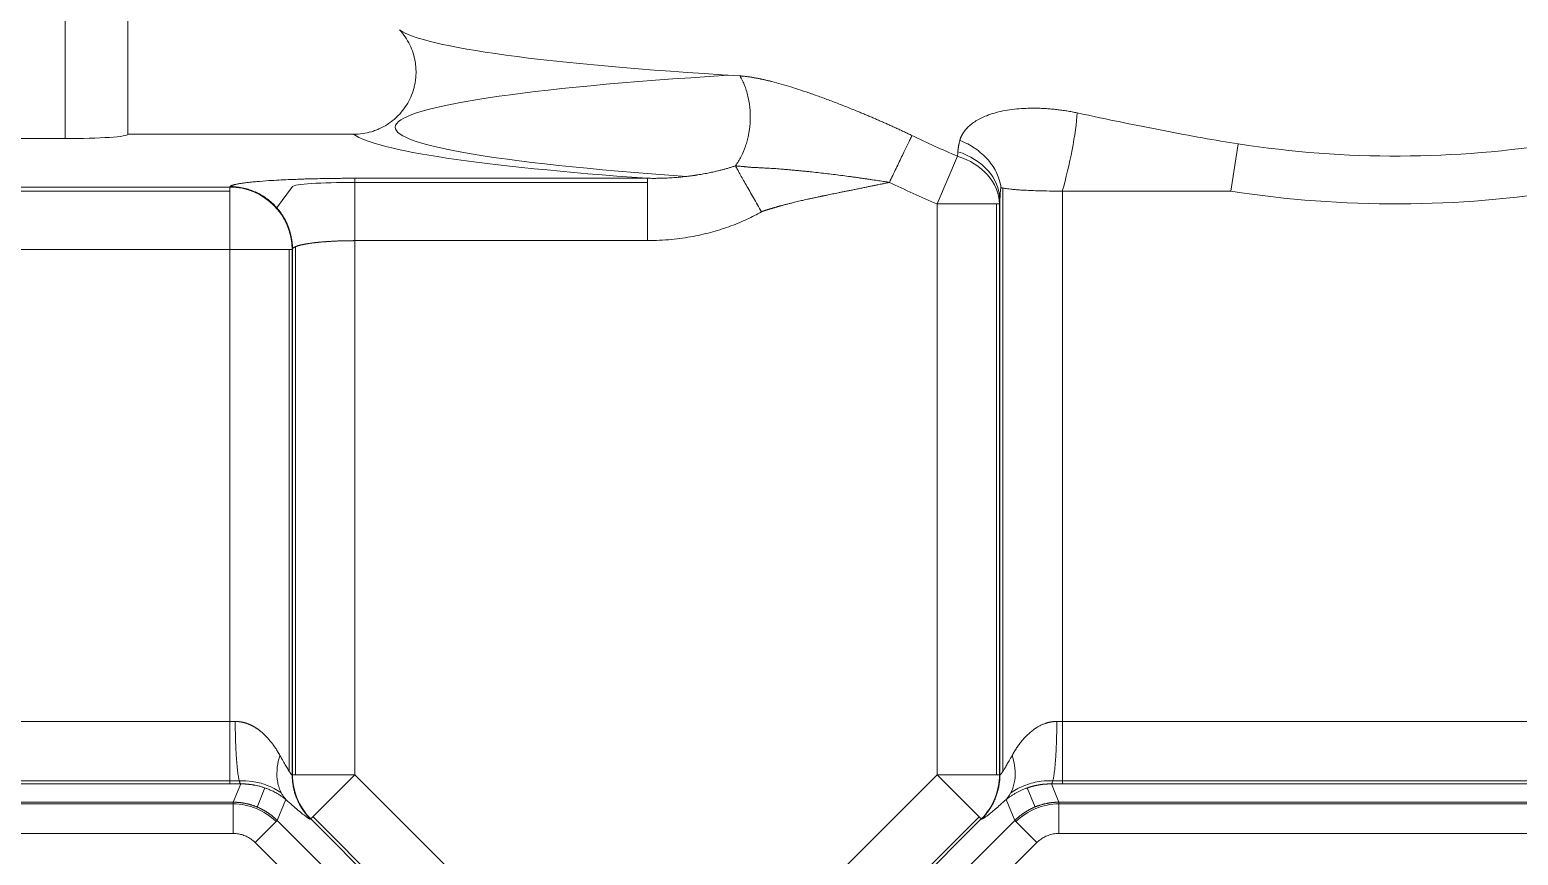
# Model space of a CAD drawing. Header units: millimetres. Extents: x 409 to 2276, y 1039 to 1674.
# Drawn here: x 1726.27 to 1750.08, y 1389.54 to 1402.74 of the extents above; entities that cross this region are included whole.
import ezdxf

# ---------------------------------------------------------------- set-up
doc = ezdxf.new("R2010")
doc.units = ezdxf.units.MM
doc.layers.add('粗实线层', color=7, linetype='Continuous', lineweight=35)

msp = doc.modelspace()

# ---------------------------------------------------------------- linework, layer by layer
at = {"layer": '粗实线层', "lineweight": 20}
for p, q in [((1726.838, 1401), (1726.838, 1414.55)), ((1727.838, 1401.07), (1727.838, 1410.062)), ((1726.838, 1401), (1724.338, 1401)), ((1731.45, 1401.07), (1727.838, 1401.07)), ((1745.481, 1400.161), (1745.598, 1400.917)), ((1740.781, 1399.955), (1741.108, 1400.72)), ((1729.468, 1400.226), (1712.744, 1400.226)), ((1729.474, 1400.234), (1729.468, 1400.226)), ((1729.468, 1399.229), (1729.468, 1400.226)), ((1730.214, 1399.89), (1730.472, 1400.234)), ((1736.148, 1400.301), (1731.465, 1400.301)), ((1736.148, 1400.366), (1731.471, 1400.366)), ((1736.148, 1399.369), (1736.148, 1400.366)), ((1741.835, 1390.883), (1741.835, 1400.209)), ((1711.338, 1400.161), (1729.468, 1400.161)), ((1741.785, 1390.823), (1741.786, 1400.029)), ((1742.784, 1391.677), (1742.784, 1400.161)), ((1740.781, 1399.955), (1740.781, 1390.825)), ((1740.781, 1399.955), (1741.78, 1399.955)), ((1741.73, 1399.955), (1741.73, 1390.825)), ((1741.78, 1399.955), (1741.78, 1390.825)), ((1730.522, 1390.825), (1730.522, 1399.273)), ((1736.148, 1399.369), (1731.471, 1399.369)), ((1731.471, 1390.825), (1731.471, 1399.369)), ((1729.468, 1399.229), (1712.744, 1399.229)), ((1729.468, 1399.229), (1729.468, 1391.677)), ((1730.467, 1399.229), (1729.468, 1399.229)), ((1730.417, 1390.883), (1730.417, 1399.229)), ((1730.473, 1399.236), (1730.467, 1399.229)), ((1730.467, 1399.229), (1730.467, 1390.823)), ((1730.473, 1390.825), (1730.473, 1399.236)), ((1687.467, 1391.677), (1729.468, 1391.677)), ((1751.126, 1391.677), (1742.784, 1391.677)), ((1725.795, 1390.728), (1729.475, 1390.728)), ((1725.797, 1390.678), (1729.468, 1390.678)), ((1729.523, 1390.386), (1729.644, 1390.678)), ((1730.467, 1390.823), (1730.473, 1390.825)), ((1731.471, 1390.825), (1730.473, 1390.825)), ((1731.471, 1390.825), (1730.765, 1390.119)), ((1734.715, 1387.581), (1731.471, 1390.825)), ((1740.781, 1390.825), (1737.538, 1387.581)), ((1740.781, 1390.825), (1741.488, 1390.119)), ((1740.781, 1390.825), (1741.78, 1390.825)), ((1741.78, 1390.825), (1741.785, 1390.823)), ((1742.609, 1390.678), (1742.73, 1390.386)), ((1751.126, 1390.678), (1742.784, 1390.678)), ((1742.79, 1390.728), (1751.126, 1390.728)), ((1729.905, 1390.309), (1730.031, 1390.615)), ((1730.549, 1390.443), (1730.543, 1390.44)), ((1741.71, 1390.44), (1741.704, 1390.443)), ((1742.348, 1390.309), (1742.221, 1390.615)), ((1631.73, 1390.386), (1729.523, 1390.386)), ((1729.523, 1390.361), (1631.73, 1390.361)), ((1729.523, 1390.386), (1729.523, 1389.886)), ((1730.229, 1390.093), (1730.368, 1390.428)), ((1741.885, 1390.428), (1742.024, 1390.093)), ((1742.73, 1390.386), (1742.73, 1389.886)), ((1742.73, 1390.386), (1751.126, 1390.386)), ((1751.126, 1390.361), (1742.73, 1390.361)), ((1730.229, 1390.093), (1729.876, 1389.74)), ((1730.229, 1390.093), (1733.844, 1386.478)), ((1730.76, 1390.116), (1730.765, 1390.119)), ((1734.008, 1386.875), (1730.765, 1390.119)), ((1734.044, 1386.91), (1730.8, 1390.154)), ((1741.452, 1390.154), (1738.209, 1386.91)), ((1741.488, 1390.119), (1738.244, 1386.875)), ((1738.409, 1386.478), (1742.024, 1390.093)), ((1741.488, 1390.119), (1741.493, 1390.116)), ((1742.024, 1390.093), (1742.377, 1389.74)), ((1631.73, 1389.886), (1729.523, 1389.886)), ((1729.876, 1389.74), (1733.491, 1386.125)), ((1738.762, 1386.125), (1742.377, 1389.74)), ((1742.73, 1389.886), (1751.126, 1389.886))]:
    msp.add_line(p, q, dxfattribs=at)
for radius, start, end in [(17.877, 244.3179, 246.8835), (17.877, 244.3179, 246.8835), (16.44, 261.1539, 279.2647), (16.44, 261.1539, 279.2643), (18.708, 244.3179, 246.8835), (17.205, 261.1539, 279.2643)]:
    msp.add_arc((1748.126, 1417.161), radius, start, end, dxfattribs=at)
for centre, major_axis, ratio, start_param, end_param in [((1748.126, 1402.847), (16.011, 0), 0.069756, 3.235708, 3.997043), ((1748.126, 1401.183), (-16.011, 0), 0.069756, 5.443273, 7.065966), ((1742.784, 1400.68), (0.208, 0.978), 0.124819, 4.180513, 5.584732), ((1726.838, 1401.07), (-1, 0), 0.069927, 1.570796, 3.141593), ((1748.126, 1401.183), (16.755, 0), 0.069756, 3.238503, 3.915887), ((1740.503, 1417.161), (0, -20.099), 0.052336, 0.612835, 0.61894), ((1740.781, 1399.955), (-0.997, 0.074), 0.8169, 3.232456, 4.440265), ((1740.787, 1400.029), (-0.997, 0.073), 0.813376, 3.231648, 4.439446), ((1729.468, 1399.229), (0.8, -0.6), 0.996204, 0.644986, 2.212131), ((1731.471, 1400.231), (-1, 0), 0.069927, 4.718419, 6.238505), ((1741.147, 1417.161), (0, -21.034), 0.052336, 0.612835, 0.61894), ((1741.179, 1391.134), (0.669, -0.743), 0.707092, 0.07408, 1.003914), ((1729.468, 1390.78), (-1, 0), 0.052408, 1.576827, 1.724373), ((1731.471, 1390.825), (-0.383, 0.924), 0.998395, 1.178665, 1.962928), ((1740.781, 1390.825), (-0.383, -0.924), 0.998395, 1.178665, 1.962928), ((1742.784, 1390.78), (1, 0), 0.052408, 4.5589, 4.718419), ((1729.511, 1389.359), (0.383, 0.925), 0.998395, 5.901338, 6.665033), ((1742.741, 1389.359), (0.383, -0.925), 0.998395, 2.759745, 3.52344)]:
    msp.add_ellipse(centre, major_axis=major_axis, ratio=ratio, start_param=start_param, end_param=end_param, dxfattribs=at)
for points, degree, knots in [([(1731.45, 1401.07), (1731.498, 1401.07), (1731.594, 1401.077), (1731.687, 1401.098), (1731.745, 1401.115), (1731.757, 1401.118), (1731.78, 1401.126), (1731.791, 1401.13), (1731.825, 1401.143), (1731.847, 1401.152), (1731.913, 1401.182), (1731.954, 1401.205), (1732.015, 1401.244), (1732.034, 1401.258), (1732.073, 1401.287), (1732.092, 1401.303), (1732.146, 1401.35), (1732.213, 1401.419), (1732.27, 1401.496), (1732.322, 1401.578), (1732.344, 1401.621), (1732.383, 1401.708), (1732.399, 1401.754), (1732.415, 1401.812), (1732.418, 1401.823), (1732.423, 1401.847), (1732.426, 1401.859), (1732.433, 1401.894), (1732.437, 1401.918), (1732.446, 1401.989), (1732.448, 1402.037), (1732.447, 1402.109), (1732.446, 1402.133), (1732.441, 1402.181), (1732.438, 1402.205), (1732.426, 1402.277), (1732.404, 1402.37), (1732.368, 1402.459), (1732.326, 1402.546), (1732.302, 1402.588), (1732.249, 1402.668), (1732.219, 1402.706), (1732.186, 1402.742)], 3, [0, 0, 0, 0, 0.0625, 0.125, 0.125, 0.140625, 0.140625, 0.15625, 0.15625, 0.1875, 0.1875, 0.25, 0.25, 0.28125, 0.28125, 0.3125, 0.3125, 0.375, 0.4375, 0.4375, 0.5, 0.5, 0.5625, 0.5625, 0.578125, 0.578125, 0.59375, 0.59375, 0.625, 0.625, 0.6875, 0.6875, 0.71875, 0.71875, 0.75, 0.75, 0.8125, 0.875, 0.875, 0.9375, 0.9375, 1, 1, 1, 1]), ([(1737.625, 1402.004), (1737.655, 1401.955), (1737.683, 1401.901), (1737.729, 1401.782), (1737.748, 1401.719), (1737.776, 1401.586), (1737.785, 1401.518), (1737.794, 1401.381), (1737.794, 1401.312), (1737.785, 1401.179), (1737.776, 1401.114), (1737.757, 1401.023), (1737.75, 1400.993), (1737.739, 1400.95), (1737.735, 1400.936), (1737.726, 1400.908), (1737.722, 1400.894), (1737.698, 1400.824), (1737.675, 1400.768), (1737.621, 1400.662), (1737.59, 1400.611), (1737.555, 1400.564)], 3, [0, 0, 0, 0, 0.125, 0.125, 0.25, 0.25, 0.375, 0.375, 0.5, 0.5, 0.625, 0.625, 0.6875, 0.6875, 0.71875, 0.71875, 0.75, 0.75, 0.875, 0.875, 1, 1, 1, 1]), ([(1737.625, 1402.004), (1737.63, 1402.003), (1737.64, 1402.003), (1737.656, 1402.001), (1737.671, 1402), (1737.687, 1401.998), (1737.703, 1401.997), (1737.719, 1401.995), (1737.736, 1401.993), (1737.752, 1401.991), (1737.769, 1401.989), (1737.786, 1401.986), (1737.803, 1401.984), (1737.82, 1401.981), (1737.837, 1401.978), (1737.855, 1401.975), (1737.872, 1401.972), (1737.89, 1401.968), (1737.909, 1401.965), (1737.927, 1401.961), (1737.945, 1401.958), (1737.964, 1401.954), (1737.983, 1401.95), (1738.002, 1401.946), (1738.021, 1401.941), (1738.04, 1401.937), (1738.06, 1401.932), (1738.08, 1401.927), (1738.1, 1401.923), (1738.12, 1401.918), (1738.182, 1401.902), (1738.289, 1401.873), (1738.444, 1401.827), (1738.605, 1401.775), (1738.775, 1401.717), (1738.952, 1401.654), (1739.136, 1401.585), (1739.323, 1401.512), (1739.47, 1401.453), (1739.577, 1401.409), (1739.64, 1401.382), (1739.704, 1401.355), (1739.767, 1401.328), (1739.83, 1401.301), (1739.892, 1401.274), (1739.954, 1401.247), (1740.016, 1401.219), (1740.077, 1401.191), (1740.138, 1401.164), (1740.199, 1401.136), (1740.259, 1401.107), (1740.319, 1401.079), (1740.359, 1401.06), (1740.379, 1401.05)], 3, [0, 0, 0, 0, 0.006431, 0.012894, 0.01939, 0.025919, 0.032481, 0.039079, 0.045713, 0.052382, 0.059089, 0.065834, 0.072618, 0.079441, 0.086304, 0.093207, 0.100153, 0.10714, 0.114169, 0.121243, 0.12836, 0.135521, 0.142728, 0.14998, 0.157279, 0.164624, 0.172017, 0.179457, 0.186946, 0.194484, 0.202072, 0.256804, 0.313204, 0.371413, 0.43156, 0.495827, 0.560902, 0.626919, 0.694009, 0.716621, 0.739096, 0.761441, 0.783659, 0.805755, 0.827735, 0.849603, 0.871365, 0.893026, 0.914591, 0.936065, 0.957455, 0.978764, 1, 1, 1, 1]), ([(1741.145, 1400.971), (1741.146, 1400.974), (1741.148, 1400.981), (1741.151, 1400.992), (1741.154, 1401.002), (1741.158, 1401.012), (1741.162, 1401.022), (1741.166, 1401.031), (1741.171, 1401.041), (1741.176, 1401.051), (1741.181, 1401.061), (1741.186, 1401.07), (1741.192, 1401.079), (1741.197, 1401.089), (1741.203, 1401.098), (1741.21, 1401.107), (1741.216, 1401.116), (1741.223, 1401.125), (1741.23, 1401.134), (1741.237, 1401.143), (1741.244, 1401.152), (1741.252, 1401.16), (1741.26, 1401.169), (1741.284, 1401.194), (1741.329, 1401.234), (1741.401, 1401.284), (1741.483, 1401.329), (1741.581, 1401.372), (1741.697, 1401.411), (1741.832, 1401.444), (1741.978, 1401.468), (1742.112, 1401.48), (1742.229, 1401.486), (1742.328, 1401.487), (1742.428, 1401.486), (1742.509, 1401.482), (1742.57, 1401.477), (1742.612, 1401.474), (1742.653, 1401.47), (1742.694, 1401.466), (1742.735, 1401.461), (1742.776, 1401.455), (1742.817, 1401.449), (1742.858, 1401.443), (1742.899, 1401.436), (1742.94, 1401.429), (1742.981, 1401.421), (1743.008, 1401.415), (1743.022, 1401.412)], 3, [0, 0, 0, 0, 0.007196, 0.014388, 0.021577, 0.028766, 0.035956, 0.043148, 0.050343, 0.057542, 0.064748, 0.071962, 0.079184, 0.086417, 0.093661, 0.100919, 0.10819, 0.115478, 0.122782, 0.130104, 0.137446, 0.144809, 0.152193, 0.159601, 0.210782, 0.26216, 0.314108, 0.366979, 0.43333, 0.500001, 0.567572, 0.636594, 0.678157, 0.719652, 0.761195, 0.802902, 0.819645, 0.836304, 0.852885, 0.869398, 0.885849, 0.902248, 0.918602, 0.93492, 0.951211, 0.967482, 0.983742, 1, 1, 1, 1]), ([(1740.019, 1400.301), (1740.036, 1400.338), (1740.054, 1400.375), (1740.09, 1400.449), (1740.107, 1400.486), (1740.143, 1400.559), (1740.16, 1400.595), (1740.194, 1400.666), (1740.21, 1400.7), (1740.242, 1400.766), (1740.257, 1400.798), (1740.286, 1400.858), (1740.3, 1400.886), (1740.326, 1400.94), (1740.338, 1400.965), (1740.36, 1401.011), (1740.37, 1401.032), (1740.379, 1401.051)], 3, [0, 0, 0, 0, 0.125, 0.125, 0.25, 0.25, 0.375, 0.375, 0.5, 0.5, 0.625, 0.625, 0.75, 0.75, 0.875, 0.875, 1, 1, 1, 1]), ([(1741.113, 1400.791), (1741.113, 1400.796), (1741.114, 1400.806), (1741.116, 1400.821), (1741.118, 1400.837), (1741.12, 1400.852), (1741.122, 1400.867), (1741.124, 1400.882), (1741.127, 1400.897), (1741.13, 1400.912), (1741.133, 1400.927), (1741.137, 1400.942), (1741.141, 1400.956), (1741.143, 1400.966), (1741.145, 1400.971)], 3, [0, 0, 0, 0, 0.084075, 0.167989, 0.251751, 0.335369, 0.418849, 0.502199, 0.585427, 0.66854, 0.751547, 0.834454, 0.917269, 1, 1, 1, 1]), ([(1741.802, 1400.218), (1741.797, 1400.255), (1741.79, 1400.292), (1741.768, 1400.368), (1741.754, 1400.406), (1741.72, 1400.481), (1741.699, 1400.519), (1741.652, 1400.592), (1741.625, 1400.627), (1741.566, 1400.696), (1741.534, 1400.728), (1741.464, 1400.789), (1741.428, 1400.818), (1741.351, 1400.87), (1741.311, 1400.894), (1741.229, 1400.936), (1741.187, 1400.955), (1741.145, 1400.971)], 3, [0, 0, 0, 0, 0.125, 0.125, 0.25, 0.25, 0.375, 0.375, 0.5, 0.5, 0.625, 0.625, 0.75, 0.75, 0.875, 0.875, 1, 1, 1, 1]), ([(1737.555, 1400.564), (1737.546, 1400.561), (1737.53, 1400.556), (1737.504, 1400.548), (1737.479, 1400.54), (1737.453, 1400.532), (1737.428, 1400.525), (1737.402, 1400.517), (1737.376, 1400.51), (1737.35, 1400.503), (1737.324, 1400.497), (1737.298, 1400.49), (1737.255, 1400.48), (1737.194, 1400.466), (1737.127, 1400.451), (1737.044, 1400.435), (1736.984, 1400.425), (1736.934, 1400.417), (1736.921, 1400.415), (1736.904, 1400.413), (1736.885, 1400.41), (1736.862, 1400.407), (1736.836, 1400.403), (1736.807, 1400.4), (1736.775, 1400.396), (1736.74, 1400.392), (1736.701, 1400.388), (1736.66, 1400.384), (1736.615, 1400.38), (1736.568, 1400.376), (1736.517, 1400.373), (1736.463, 1400.37), (1736.405, 1400.368), (1736.345, 1400.366), (1736.282, 1400.365), (1736.216, 1400.365), (1736.171, 1400.366), (1736.148, 1400.366)], 3, [0, 0, 0, 0, 0.018454, 0.036954, 0.055497, 0.074082, 0.092707, 0.111368, 0.130064, 0.148792, 0.16755, 0.186337, 0.205152, 0.261595, 0.318095, 0.348353, 0.438509, 0.445763, 0.455214, 0.466863, 0.480712, 0.49676, 0.515009, 0.535458, 0.558108, 0.582959, 0.610007, 0.639251, 0.670687, 0.704308, 0.740108, 0.778078, 0.818205, 0.860479, 0.904882, 0.951396, 1, 1, 1, 1]), ([(1740.019, 1400.301), (1740.006, 1400.303), (1739.979, 1400.307), (1739.938, 1400.314), (1739.894, 1400.32), (1739.848, 1400.327), (1739.8, 1400.335), (1739.749, 1400.342), (1739.696, 1400.35), (1739.64, 1400.358), (1739.583, 1400.366), (1739.522, 1400.375), (1739.459, 1400.384), (1739.376, 1400.395), (1739.272, 1400.409), (1739.149, 1400.425), (1739.026, 1400.44), (1738.902, 1400.454), (1738.797, 1400.465), (1738.711, 1400.474), (1738.644, 1400.481), (1738.58, 1400.487), (1738.517, 1400.493), (1738.456, 1400.498), (1738.397, 1400.504), (1738.339, 1400.509), (1738.284, 1400.514), (1738.23, 1400.518), (1738.178, 1400.522), (1738.125, 1400.525), (1738.075, 1400.528), (1738.027, 1400.53), (1737.985, 1400.533), (1737.948, 1400.535), (1737.918, 1400.536), (1737.892, 1400.537), (1737.871, 1400.537), (1737.853, 1400.538), (1737.837, 1400.539), (1737.82, 1400.54), (1737.802, 1400.542), (1737.783, 1400.543), (1737.764, 1400.545), (1737.744, 1400.547), (1737.724, 1400.549), (1737.704, 1400.551), (1737.686, 1400.553), (1737.669, 1400.555), (1737.653, 1400.556), (1737.639, 1400.558), (1737.626, 1400.559), (1737.614, 1400.56), (1737.604, 1400.561), (1737.594, 1400.561), (1737.586, 1400.562), (1737.579, 1400.562), (1737.573, 1400.563), (1737.568, 1400.563), (1737.563, 1400.564), (1737.56, 1400.564), (1737.557, 1400.564), (1737.556, 1400.564), (1737.555, 1400.564)], 3, [0, 0, 0, 0, 0.015377, 0.031694, 0.048955, 0.067159, 0.086309, 0.106408, 0.127457, 0.149461, 0.172421, 0.196339, 0.221216, 0.247056, 0.295708, 0.344467, 0.393345, 0.442346, 0.491476, 0.518685, 0.545206, 0.571035, 0.596155, 0.62055, 0.644211, 0.667164, 0.689462, 0.711151, 0.732268, 0.75277, 0.774605, 0.794082, 0.811143, 0.825881, 0.838538, 0.849204, 0.857831, 0.864308, 0.871143, 0.878341, 0.885931, 0.893936, 0.902339, 0.911089, 0.920135, 0.929427, 0.9377, 0.94544, 0.952633, 0.959271, 0.965357, 0.970898, 0.975907, 0.9804, 0.984395, 0.987912, 0.99097, 0.993588, 0.995785, 0.997576, 0.998977, 1, 1, 1, 1]), ([(1737.972, 1399.829), (1737.95, 1399.866), (1737.929, 1399.904), (1737.887, 1399.979), (1737.866, 1400.016), (1737.824, 1400.089), (1737.804, 1400.125), (1737.764, 1400.195), (1737.745, 1400.229), (1737.708, 1400.293), (1737.691, 1400.324), (1737.658, 1400.382), (1737.642, 1400.41), (1737.613, 1400.461), (1737.6, 1400.484), (1737.576, 1400.527), (1737.565, 1400.547), (1737.555, 1400.564)], 3, [0, 0, 0, 0, 0.125, 0.125, 0.25, 0.25, 0.375, 0.375, 0.5, 0.5, 0.625, 0.625, 0.75, 0.75, 0.875, 0.875, 1, 1, 1, 1]), ([(1730.731, 1400.356), (1730.711, 1400.356), (1730.678, 1400.355), (1730.61, 1400.352), (1730.519, 1400.349), (1730.391, 1400.344), (1730.245, 1400.337), (1730.074, 1400.327), (1729.928, 1400.316), (1729.826, 1400.306), (1729.766, 1400.299), (1729.715, 1400.293), (1729.662, 1400.286), (1729.624, 1400.28), (1729.597, 1400.275), (1729.582, 1400.272), (1729.568, 1400.269), (1729.555, 1400.267), (1729.543, 1400.264), (1729.532, 1400.261), (1729.522, 1400.258), (1729.512, 1400.255), (1729.504, 1400.252), (1729.496, 1400.249), (1729.49, 1400.246), (1729.484, 1400.243), (1729.48, 1400.24), (1729.476, 1400.237), (1729.475, 1400.235), (1729.474, 1400.234)], 3, [0, 0, 0, 0, 0.027834, 0.047066, 0.098091, 0.162666, 0.240796, 0.332496, 0.457924, 0.523124, 0.561073, 0.605242, 0.655634, 0.712254, 0.731439, 0.750624, 0.76981, 0.788995, 0.808179, 0.827361, 0.846542, 0.865723, 0.884904, 0.904084, 0.923266, 0.942448, 0.961631, 0.980815, 1, 1, 1, 1]), ([(1730.473, 1399.236), (1730.472, 1399.301), (1730.466, 1399.366), (1730.44, 1399.494), (1730.421, 1399.557), (1730.37, 1399.677), (1730.339, 1399.735), (1730.267, 1399.843), (1730.225, 1399.894), (1730.133, 1399.986), (1730.082, 1400.028), (1729.973, 1400.101), (1729.916, 1400.132), (1729.795, 1400.182), (1729.732, 1400.201), (1729.604, 1400.227), (1729.539, 1400.233), (1729.474, 1400.234)], 3, [0, 0, 0, 0, 0.125, 0.125, 0.25, 0.25, 0.375, 0.375, 0.5, 0.5, 0.625, 0.625, 0.75, 0.75, 0.875, 0.875, 1, 1, 1, 1]), ([(1731.471, 1400.366), (1731.463, 1400.366), (1731.446, 1400.366), (1731.419, 1400.366), (1731.389, 1400.366), (1731.356, 1400.366), (1731.319, 1400.366), (1731.279, 1400.366), (1731.237, 1400.365), (1731.191, 1400.365), (1731.142, 1400.364), (1731.09, 1400.364), (1730.999, 1400.362), (1730.885, 1400.36), (1730.784, 1400.358), (1730.738, 1400.356), (1730.731, 1400.356)], 3, [0, 0, 0, 0, 0.031399, 0.067022, 0.10687, 0.150943, 0.199242, 0.251766, 0.308516, 0.369493, 0.434698, 0.504133, 0.5778, 0.801816, 0.970463, 1, 1, 1, 1]), ([(1740.019, 1400.301), (1739.851, 1400.265), (1739.453, 1400.185), (1739.089, 1400.112), (1738.902, 1400.072), (1738.558, 1399.999), (1738.334, 1399.94), (1738.23, 1399.913), (1738.111, 1399.876), (1738.074, 1399.865), (1738.051, 1399.858)], 2, [0, 0, 0, 0.274122, 0.274122, 0.548244, 0.548244, 0.822366, 0.822366, 0.959427, 0.959427, 1, 1, 1]), ([(1741.802, 1400.218), (1741.803, 1400.218), (1741.808, 1400.216), (1741.819, 1400.213), (1741.839, 1400.208), (1741.867, 1400.203), (1741.905, 1400.198), (1741.958, 1400.192), (1742.028, 1400.185), (1742.122, 1400.178), (1742.244, 1400.172), (1742.399, 1400.166), (1742.585, 1400.162), (1742.717, 1400.161), (1742.784, 1400.161)], 3, [0, 0, 0, 0, 0.016031, 0.067962, 0.126024, 0.189671, 0.259228, 0.336052, 0.420737, 0.513945, 0.617402, 0.732065, 0.860366, 1, 1, 1, 1]), ([(1738.051, 1399.858), (1738.036, 1399.853), (1738.027, 1399.85), (1737.989, 1399.838), (1737.972, 1399.829)], 2, [0, 0, 0, 0.289748, 0.289748, 1, 1, 1]), ([(1731.471, 1399.369), (1731.466, 1399.369), (1731.456, 1399.369), (1731.44, 1399.368), (1731.424, 1399.368), (1731.408, 1399.368), (1731.393, 1399.368), (1731.377, 1399.368), (1731.361, 1399.368), (1731.345, 1399.367), (1731.329, 1399.367), (1731.314, 1399.367), (1731.298, 1399.366), (1731.282, 1399.366), (1731.266, 1399.365), (1731.25, 1399.365), (1731.235, 1399.364), (1731.219, 1399.364), (1731.203, 1399.363), (1731.188, 1399.363), (1731.172, 1399.362), (1731.156, 1399.361), (1731.141, 1399.361), (1731.125, 1399.36), (1731.11, 1399.359), (1731.095, 1399.358), (1731.079, 1399.357), (1731.064, 1399.356), (1731.049, 1399.355), (1731.034, 1399.354), (1731.019, 1399.353), (1731.004, 1399.352), (1730.99, 1399.351), (1730.975, 1399.35), (1730.96, 1399.349), (1730.946, 1399.348), (1730.932, 1399.346), (1730.917, 1399.345), (1730.903, 1399.344), (1730.889, 1399.342), (1730.876, 1399.341), (1730.862, 1399.34), (1730.848, 1399.338), (1730.835, 1399.337), (1730.822, 1399.335), (1730.809, 1399.333), (1730.796, 1399.332), (1730.784, 1399.33), (1730.771, 1399.329), (1730.759, 1399.327), (1730.746, 1399.325), (1730.734, 1399.323), (1730.722, 1399.321), (1730.709, 1399.319), (1730.697, 1399.317), (1730.685, 1399.315), (1730.672, 1399.313), (1730.66, 1399.31), (1730.648, 1399.308), (1730.637, 1399.305), (1730.625, 1399.303), (1730.613, 1399.3), (1730.602, 1399.298), (1730.591, 1399.295), (1730.58, 1399.292), (1730.57, 1399.289), (1730.56, 1399.286), (1730.55, 1399.283), (1730.541, 1399.28), (1730.532, 1399.276), (1730.524, 1399.273), (1730.516, 1399.27), (1730.508, 1399.266), (1730.502, 1399.263), (1730.495, 1399.259), (1730.49, 1399.256), (1730.485, 1399.252), (1730.481, 1399.248), (1730.477, 1399.244), (1730.474, 1399.24), (1730.473, 1399.237), (1730.473, 1399.236)], 3, [0, 0, 0, 0, 0.010263, 0.02055, 0.030861, 0.041197, 0.051557, 0.061942, 0.072351, 0.082784, 0.093243, 0.103725, 0.114233, 0.124765, 0.135322, 0.145904, 0.156511, 0.167143, 0.177799, 0.188481, 0.199188, 0.20992, 0.220677, 0.23146, 0.242268, 0.253101, 0.263959, 0.274843, 0.285752, 0.296687, 0.307648, 0.318634, 0.329645, 0.340683, 0.351746, 0.362835, 0.37395, 0.38509, 0.396257, 0.407449, 0.418668, 0.429912, 0.441183, 0.45248, 0.463803, 0.475152, 0.486527, 0.497929, 0.509127, 0.520576, 0.532276, 0.544227, 0.556428, 0.56888, 0.581583, 0.594537, 0.607741, 0.621197, 0.634904, 0.648862, 0.66307, 0.67753, 0.692241, 0.707203, 0.722416, 0.737881, 0.753597, 0.769563, 0.785781, 0.802251, 0.818971, 0.835943, 0.853166, 0.870641, 0.888367, 0.906344, 0.924572, 0.943052, 0.961783, 0.980766, 1, 1, 1, 1]), ([(1729.468, 1390.678), (1729.468, 1390.681), (1729.468, 1390.691), (1729.468, 1390.721), (1729.468, 1390.742), (1729.468, 1390.795), (1729.468, 1390.827), (1729.468, 1390.901), (1729.468, 1390.942), (1729.468, 1391.034), (1729.468, 1391.084), (1729.468, 1391.191), (1729.468, 1391.247), (1729.468, 1391.365), (1729.468, 1391.426), (1729.468, 1391.55), (1729.468, 1391.613), (1729.468, 1391.677)], 3, [0, 0, 0, 0, 0.125, 0.125, 0.25, 0.25, 0.375, 0.375, 0.5, 0.5, 0.625, 0.625, 0.75, 0.75, 0.875, 0.875, 1, 1, 1, 1]), ([(1729.556, 1391.677), (1729.56, 1391.677), (1729.566, 1391.677), (1729.577, 1391.677), (1729.587, 1391.676), (1729.597, 1391.676), (1729.607, 1391.675), (1729.617, 1391.674), (1729.628, 1391.673), (1729.638, 1391.671), (1729.648, 1391.67), (1729.658, 1391.668), (1729.668, 1391.666), (1729.679, 1391.664), (1729.689, 1391.661), (1729.699, 1391.659), (1729.709, 1391.656), (1729.72, 1391.653), (1729.73, 1391.65), (1729.74, 1391.646), (1729.75, 1391.643), (1729.76, 1391.639), (1729.771, 1391.635), (1729.781, 1391.631), (1729.791, 1391.627), (1729.801, 1391.622), (1729.811, 1391.617), (1729.821, 1391.612), (1729.831, 1391.607), (1729.841, 1391.602), (1729.851, 1391.596), (1729.862, 1391.59), (1729.872, 1391.584), (1729.881, 1391.578), (1729.891, 1391.572), (1729.901, 1391.565), (1729.911, 1391.559), (1729.921, 1391.552), (1729.931, 1391.545), (1729.941, 1391.537), (1729.95, 1391.53), (1729.972, 1391.513), (1730.005, 1391.484), (1730.048, 1391.442), (1730.091, 1391.395), (1730.125, 1391.355), (1730.149, 1391.323), (1730.166, 1391.301), (1730.183, 1391.277), (1730.2, 1391.251), (1730.218, 1391.224), (1730.235, 1391.195), (1730.253, 1391.165), (1730.265, 1391.145), (1730.271, 1391.134)], 3, [0, 0, 0, 0, 0.009878, 0.01978, 0.029712, 0.039675, 0.049674, 0.059712, 0.069794, 0.079922, 0.0901, 0.100331, 0.110619, 0.120967, 0.131378, 0.141856, 0.152403, 0.163023, 0.173718, 0.184492, 0.195347, 0.206287, 0.217314, 0.22843, 0.239639, 0.250943, 0.262344, 0.273844, 0.285447, 0.297154, 0.308968, 0.320891, 0.332925, 0.345072, 0.357334, 0.369713, 0.382211, 0.394829, 0.407571, 0.420436, 0.433427, 0.446546, 0.507233, 0.57218, 0.64148, 0.715214, 0.744342, 0.775314, 0.808133, 0.8428, 0.879319, 0.91769, 0.957917, 1, 1, 1, 1]), ([(1742.696, 1391.677), (1742.693, 1391.677), (1742.686, 1391.677), (1742.675, 1391.677), (1742.664, 1391.676), (1742.653, 1391.676), (1742.642, 1391.675), (1742.631, 1391.674), (1742.62, 1391.672), (1742.609, 1391.671), (1742.598, 1391.669), (1742.587, 1391.667), (1742.575, 1391.664), (1742.564, 1391.662), (1742.553, 1391.659), (1742.542, 1391.656), (1742.53, 1391.653), (1742.519, 1391.649), (1742.496, 1391.641), (1742.461, 1391.627), (1742.413, 1391.604), (1742.364, 1391.575), (1742.313, 1391.539), (1742.258, 1391.493), (1742.197, 1391.436), (1742.15, 1391.382), (1742.116, 1391.339), (1742.094, 1391.311), (1742.073, 1391.282), (1742.053, 1391.253), (1742.034, 1391.224), (1742.016, 1391.194), (1741.998, 1391.164), (1741.987, 1391.144), (1741.982, 1391.134)], 3, [0, 0, 0, 0, 0.010436, 0.020949, 0.031541, 0.042215, 0.052972, 0.063814, 0.074745, 0.085767, 0.096883, 0.108095, 0.119405, 0.130814, 0.142323, 0.153936, 0.165652, 0.177475, 0.189406, 0.23862, 0.292579, 0.351402, 0.415286, 0.489221, 0.578484, 0.683393, 0.722768, 0.762231, 0.801768, 0.84136, 0.880995, 0.92066, 0.960339, 1, 1, 1, 1]), ([(1742.784, 1391.677), (1742.784, 1391.613), (1742.784, 1391.55), (1742.784, 1391.426), (1742.784, 1391.365), (1742.784, 1391.247), (1742.784, 1391.191), (1742.784, 1391.084), (1742.784, 1391.034), (1742.784, 1390.942), (1742.784, 1390.901), (1742.784, 1390.827), (1742.784, 1390.795), (1742.784, 1390.742), (1742.784, 1390.721), (1742.784, 1390.691), (1742.784, 1390.681), (1742.784, 1390.678)], 3, [0, 0, 0, 0, 0.125, 0.125, 0.25, 0.25, 0.375, 0.375, 0.5, 0.5, 0.625, 0.625, 0.75, 0.75, 0.875, 0.875, 1, 1, 1, 1]), ([(1730.368, 1390.428), (1730.349, 1390.449), (1730.331, 1390.472), (1730.3, 1390.521), (1730.286, 1390.547), (1730.263, 1390.602), (1730.253, 1390.631), (1730.237, 1390.69), (1730.232, 1390.721), (1730.221, 1390.815), (1730.221, 1390.88), (1730.237, 1391.009), (1730.251, 1391.073), (1730.271, 1391.134)], 3, [0, 0, 0, 0, 0.125, 0.125, 0.25, 0.25, 0.375, 0.375, 0.5, 0.5, 0.75, 0.75, 1, 1, 1, 1]), ([(1729.622, 1390.727), (1729.692, 1390.731), (1729.762, 1390.727), (1729.906, 1390.707), (1729.98, 1390.687), (1730.14, 1390.629), (1730.221, 1390.584), (1730.288, 1390.539), (1730.291, 1390.537), (1730.294, 1390.535)], 3, [0, 0, 0, 0, 0.252647, 0.252647, 0.552743, 0.552743, 0.980403, 0.980403, 1, 1, 1, 1]), ([(1729.644, 1390.679), (1729.647, 1390.679), (1729.654, 1390.679), (1729.665, 1390.679), (1729.675, 1390.679), (1729.686, 1390.678), (1729.697, 1390.678), (1729.707, 1390.678), (1729.718, 1390.677), (1729.729, 1390.676), (1729.74, 1390.675), (1729.751, 1390.674), (1729.762, 1390.673), (1729.773, 1390.672), (1729.785, 1390.671), (1729.796, 1390.67), (1729.807, 1390.668), (1729.819, 1390.667), (1729.83, 1390.665), (1729.841, 1390.663), (1729.849, 1390.662), (1729.853, 1390.661), (1729.853, 1390.661)], 3, [0, 0, 0, 0, 0.046273, 0.09318, 0.140732, 0.188941, 0.237819, 0.287379, 0.337634, 0.388599, 0.44029, 0.492722, 0.545913, 0.599881, 0.654641, 0.710197, 0.766548, 0.823698, 0.881649, 0.940404, 0.999968, 1, 1, 1, 1]), ([(1730.467, 1390.823), (1730.467, 1390.817), (1730.467, 1390.806), (1730.468, 1390.79), (1730.468, 1390.774), (1730.469, 1390.757), (1730.47, 1390.741), (1730.472, 1390.724), (1730.473, 1390.708), (1730.475, 1390.691), (1730.478, 1390.675), (1730.48, 1390.658), (1730.483, 1390.642), (1730.486, 1390.625), (1730.49, 1390.609), (1730.494, 1390.592), (1730.498, 1390.576), (1730.502, 1390.559), (1730.506, 1390.543), (1730.511, 1390.527), (1730.518, 1390.506), (1730.527, 1390.48), (1730.539, 1390.45), (1730.551, 1390.42), (1730.564, 1390.391), (1730.578, 1390.363), (1730.593, 1390.335), (1730.609, 1390.308), (1730.625, 1390.282), (1730.643, 1390.256), (1730.661, 1390.231), (1730.679, 1390.207), (1730.698, 1390.183), (1730.718, 1390.16), (1730.738, 1390.138), (1730.753, 1390.123), (1730.76, 1390.116)], 3, [0, 0, 0, 0, 0.020775, 0.041607, 0.062496, 0.083441, 0.104443, 0.125503, 0.146619, 0.167792, 0.189023, 0.210312, 0.231658, 0.253061, 0.274523, 0.296042, 0.31762, 0.339255, 0.360949, 0.382701, 0.404512, 0.445757, 0.486775, 0.527566, 0.568133, 0.608477, 0.648599, 0.688501, 0.728185, 0.767653, 0.806905, 0.845944, 0.884771, 0.923388, 0.961797, 1, 1, 1, 1]), ([(1741.493, 1390.116), (1741.497, 1390.12), (1741.505, 1390.128), (1741.516, 1390.14), (1741.527, 1390.152), (1741.538, 1390.164), (1741.549, 1390.177), (1741.559, 1390.189), (1741.569, 1390.202), (1741.579, 1390.214), (1741.588, 1390.227), (1741.598, 1390.239), (1741.607, 1390.252), (1741.615, 1390.265), (1741.624, 1390.278), (1741.632, 1390.291), (1741.64, 1390.303), (1741.648, 1390.316), (1741.655, 1390.329), (1741.663, 1390.342), (1741.67, 1390.355), (1741.681, 1390.377), (1741.698, 1390.412), (1741.719, 1390.461), (1741.74, 1390.521), (1741.756, 1390.578), (1741.767, 1390.627), (1741.773, 1390.665), (1741.778, 1390.701), (1741.782, 1390.734), (1741.784, 1390.766), (1741.785, 1390.795), (1741.785, 1390.814), (1741.785, 1390.823)], 3, [0, 0, 0, 0, 0.021205, 0.042277, 0.063218, 0.084026, 0.104702, 0.125246, 0.145658, 0.165938, 0.186086, 0.206103, 0.225987, 0.24574, 0.265361, 0.284851, 0.30421, 0.323437, 0.342532, 0.361496, 0.380329, 0.399031, 0.456267, 0.52537, 0.606342, 0.699179, 0.750722, 0.799408, 0.845238, 0.888212, 0.92833, 0.965593, 1, 1, 1, 1]), ([(1742.609, 1390.678), (1742.605, 1390.678), (1742.597, 1390.678), (1742.586, 1390.678), (1742.575, 1390.678), (1742.564, 1390.678), (1742.552, 1390.678), (1742.541, 1390.677), (1742.53, 1390.676), (1742.519, 1390.676), (1742.508, 1390.675), (1742.497, 1390.674), (1742.485, 1390.673), (1742.474, 1390.672), (1742.463, 1390.671), (1742.452, 1390.669), (1742.441, 1390.668), (1742.43, 1390.666), (1742.419, 1390.664), (1742.408, 1390.663), (1742.397, 1390.661), (1742.386, 1390.659), (1742.375, 1390.657), (1742.364, 1390.654), (1742.353, 1390.652), (1742.342, 1390.65), (1742.332, 1390.647), (1742.321, 1390.644), (1742.31, 1390.642), (1742.299, 1390.639), (1742.289, 1390.636), (1742.278, 1390.633), (1742.267, 1390.63), (1742.257, 1390.626), (1742.246, 1390.623), (1742.236, 1390.62), (1742.213, 1390.612), (1742.177, 1390.599), (1742.131, 1390.579), (1742.087, 1390.558), (1742.051, 1390.539), (1742.023, 1390.523), (1742.001, 1390.51), (1741.98, 1390.497), (1741.96, 1390.483), (1741.94, 1390.47), (1741.921, 1390.456), (1741.903, 1390.442), (1741.891, 1390.432), (1741.885, 1390.428)], 3, [0, 0, 0, 0, 0.009946, 0.019936, 0.029974, 0.040066, 0.050213, 0.060422, 0.070696, 0.081037, 0.091451, 0.101941, 0.112511, 0.123163, 0.133902, 0.144731, 0.155653, 0.166671, 0.177789, 0.189009, 0.200334, 0.211768, 0.223313, 0.234972, 0.246747, 0.258641, 0.270656, 0.282795, 0.295061, 0.307454, 0.319979, 0.332636, 0.345428, 0.358356, 0.371423, 0.384631, 0.397981, 0.461034, 0.526955, 0.595877, 0.667919, 0.707438, 0.747501, 0.788121, 0.829311, 0.871083, 0.913448, 0.956417, 1, 1, 1, 1]), ([(1741.96, 1390.535), (1741.963, 1390.538), (1741.966, 1390.54), (1742.032, 1390.584), (1742.11, 1390.627), (1742.273, 1390.688), (1742.357, 1390.71), (1742.505, 1390.728), (1742.568, 1390.73), (1742.631, 1390.727)], 3, [0, 0, 0, 0, 0.022836, 0.022836, 0.433856, 0.433856, 0.773604, 0.773604, 1, 1, 1, 1]), ([(1729.853, 1390.661), (1729.869, 1390.658), (1729.902, 1390.652), (1729.952, 1390.64), (1730.002, 1390.625), (1730.053, 1390.607), (1730.107, 1390.586), (1730.166, 1390.558), (1730.214, 1390.533), (1730.249, 1390.512), (1730.271, 1390.498), (1730.292, 1390.484), (1730.312, 1390.47), (1730.331, 1390.456), (1730.35, 1390.442), (1730.362, 1390.432), (1730.368, 1390.428)], 3, [0, 0, 0, 0, 0.0631, 0.132016, 0.207052, 0.28864, 0.376041, 0.488456, 0.627075, 0.679093, 0.731519, 0.784366, 0.837642, 0.891346, 0.94547, 1, 1, 1, 1]), ([(1729.523, 1390.386), (1729.528, 1390.386), (1729.538, 1390.386), (1729.552, 1390.385), (1729.567, 1390.385), (1729.582, 1390.384), (1729.597, 1390.383), (1729.611, 1390.382), (1729.626, 1390.38), (1729.641, 1390.379), (1729.656, 1390.377), (1729.67, 1390.375), (1729.685, 1390.372), (1729.699, 1390.37), (1729.714, 1390.367), (1729.728, 1390.364), (1729.743, 1390.361), (1729.757, 1390.358), (1729.772, 1390.354), (1729.786, 1390.35), (1729.8, 1390.346), (1729.814, 1390.342), (1729.829, 1390.338), (1729.843, 1390.333), (1729.857, 1390.328), (1729.871, 1390.323), (1729.884, 1390.318), (1729.898, 1390.312), (1729.912, 1390.307), (1729.925, 1390.301), (1729.939, 1390.295), (1729.952, 1390.288), (1729.966, 1390.282), (1729.979, 1390.275), (1729.992, 1390.268), (1730.005, 1390.261), (1730.018, 1390.254), (1730.031, 1390.247), (1730.043, 1390.239), (1730.056, 1390.231), (1730.068, 1390.223), (1730.081, 1390.215), (1730.093, 1390.207), (1730.105, 1390.198), (1730.117, 1390.19), (1730.129, 1390.181), (1730.14, 1390.172), (1730.152, 1390.162), (1730.163, 1390.153), (1730.175, 1390.143), (1730.186, 1390.134), (1730.197, 1390.124), (1730.208, 1390.114), (1730.218, 1390.104), (1730.225, 1390.097), (1730.229, 1390.093)], 3, [0, 0, 0, 0, 0.018872, 0.037743, 0.056615, 0.075486, 0.094357, 0.113228, 0.132098, 0.150969, 0.169839, 0.188709, 0.207579, 0.226449, 0.245318, 0.264188, 0.283057, 0.301926, 0.320795, 0.339664, 0.358532, 0.377401, 0.396269, 0.415137, 0.434005, 0.452873, 0.471741, 0.490609, 0.509476, 0.528344, 0.547211, 0.566078, 0.584945, 0.603812, 0.622679, 0.641546, 0.660413, 0.679279, 0.698146, 0.717012, 0.735879, 0.754745, 0.773611, 0.792477, 0.811343, 0.830209, 0.849075, 0.867941, 0.886807, 0.905672, 0.924538, 0.943403, 0.962269, 0.981135, 1, 1, 1, 1]), ([(1742.024, 1390.093), (1742.027, 1390.097), (1742.034, 1390.104), (1742.045, 1390.114), (1742.056, 1390.124), (1742.067, 1390.134), (1742.078, 1390.143), (1742.089, 1390.153), (1742.101, 1390.162), (1742.112, 1390.172), (1742.124, 1390.181), (1742.136, 1390.19), (1742.148, 1390.198), (1742.16, 1390.207), (1742.172, 1390.215), (1742.184, 1390.223), (1742.197, 1390.231), (1742.209, 1390.239), (1742.222, 1390.247), (1742.235, 1390.254), (1742.248, 1390.262), (1742.261, 1390.269), (1742.274, 1390.275), (1742.287, 1390.282), (1742.3, 1390.289), (1742.314, 1390.295), (1742.327, 1390.301), (1742.341, 1390.307), (1742.355, 1390.312), (1742.368, 1390.318), (1742.382, 1390.323), (1742.396, 1390.328), (1742.41, 1390.333), (1742.424, 1390.338), (1742.438, 1390.342), (1742.452, 1390.346), (1742.467, 1390.35), (1742.481, 1390.354), (1742.495, 1390.358), (1742.51, 1390.361), (1742.524, 1390.364), (1742.539, 1390.367), (1742.553, 1390.37), (1742.568, 1390.372), (1742.582, 1390.375), (1742.597, 1390.377), (1742.612, 1390.379), (1742.626, 1390.38), (1742.641, 1390.382), (1742.656, 1390.383), (1742.671, 1390.384), (1742.685, 1390.385), (1742.7, 1390.385), (1742.715, 1390.386), (1742.725, 1390.386), (1742.73, 1390.386)], 3, [0, 0, 0, 0, 0.018878, 0.037756, 0.056633, 0.07551, 0.094386, 0.113262, 0.132137, 0.151012, 0.169887, 0.188761, 0.207635, 0.226508, 0.245381, 0.264253, 0.283126, 0.301997, 0.320869, 0.33974, 0.35861, 0.37748, 0.39635, 0.41522, 0.434089, 0.452957, 0.471825, 0.490693, 0.509561, 0.528428, 0.547295, 0.566161, 0.585028, 0.603893, 0.622759, 0.641624, 0.660489, 0.679353, 0.698217, 0.717081, 0.735944, 0.754807, 0.77367, 0.792533, 0.811395, 0.830257, 0.849118, 0.86798, 0.88684, 0.905701, 0.924561, 0.943422, 0.962281, 0.981141, 1, 1, 1, 1])]:
    msp.add_open_spline(points, degree=degree, knots=knots, dxfattribs=at)
for points, degree in [([(1743.022, 1401.412), (1743.268, 1401.36), (1743.744, 1401.259), (1744.412, 1401.125), (1745.032, 1401.009), (1745.415, 1400.945), (1745.598, 1400.917)], 3), ([(1741.786, 1400.029), (1741.788, 1400.093), (1741.793, 1400.156), (1741.802, 1400.218)], 3), ([(1742.784, 1400.161), (1743.094, 1400.161), (1743.706, 1400.161), (1744.605, 1400.161), (1745.191, 1400.161), (1745.481, 1400.161)], 3), ([(1737.972, 1399.829), (1737.899, 1399.788), (1737.746, 1399.709), (1737.488, 1399.601), (1737.202, 1399.508), (1736.885, 1399.433), (1736.537, 1399.382), (1736.281, 1399.369), (1736.148, 1399.369)], 3), ([(1729.468, 1391.677), (1729.498, 1391.677), (1729.527, 1391.677), (1729.556, 1391.677)], 3), ([(1742.784, 1391.677), (1742.755, 1391.677), (1742.726, 1391.677), (1742.696, 1391.677)], 3), ([(1730.271, 1391.134), (1730.289, 1391.102), (1730.323, 1391.042), (1730.368, 1390.964), (1730.406, 1390.901), (1730.436, 1390.854), (1730.458, 1390.826), (1730.465, 1390.821), (1730.467, 1390.823)], 3), ([(1741.982, 1391.134), (1741.965, 1391.103), (1741.933, 1391.048), (1741.894, 1390.979), (1741.862, 1390.925), (1741.836, 1390.884), (1741.816, 1390.854), (1741.801, 1390.834), (1741.791, 1390.823), (1741.787, 1390.821), (1741.785, 1390.823)], 3), ([(1729.468, 1390.678), (1729.527, 1390.678), (1729.586, 1390.678), (1729.644, 1390.678)], 3), ([(1742.784, 1390.678), (1742.696, 1390.678), (1742.609, 1390.678)], 2), ([(1730.368, 1390.428), (1730.403, 1390.396), (1730.471, 1390.336), (1730.561, 1390.258), (1730.637, 1390.194), (1730.698, 1390.148), (1730.741, 1390.119), (1730.756, 1390.115), (1730.76, 1390.116)], 3), ([(1741.885, 1390.428), (1741.851, 1390.397), (1741.789, 1390.342), (1741.71, 1390.273), (1741.645, 1390.219), (1741.595, 1390.178), (1741.555, 1390.148), (1741.525, 1390.128), (1741.504, 1390.117), (1741.496, 1390.115), (1741.493, 1390.116)], 3), ([(1729.523, 1389.886), (1729.545, 1389.886), (1729.59, 1389.883), (1729.66, 1389.869), (1729.731, 1389.843), (1729.804, 1389.803), (1729.852, 1389.763), (1729.876, 1389.74)], 3), ([(1742.377, 1389.74), (1742.393, 1389.756), (1742.428, 1389.787), (1742.487, 1389.825), (1742.556, 1389.857), (1742.636, 1389.88), (1742.697, 1389.886), (1742.73, 1389.886)], 3)]:
    msp.add_open_spline(points, degree=degree, dxfattribs=at)
for points, weights in [([(1731.471, 1399.369), (1731.471, 1399.92), (1731.471, 1400.327), (1731.471, 1400.366)], [1.17069398824, 0.953623134708, 0.943588375147, 1.14058970956]), ([(1729.644, 1390.678), (1729.595, 1390.708), (1729.559, 1391.115), (1729.556, 1391.677)], [1.1592413312, 0.946920421382, 0.946919556271, 1.15923873586]), ([(1742.696, 1391.677), (1742.694, 1391.115), (1742.658, 1390.708), (1742.609, 1390.678)], [1.15921761623, 0.946927350264, 0.946927461256, 1.15921794921])]:
    msp.add_rational_spline(points, weights, degree=3, dxfattribs=at)

doc.saveas('drawing.dxf')
